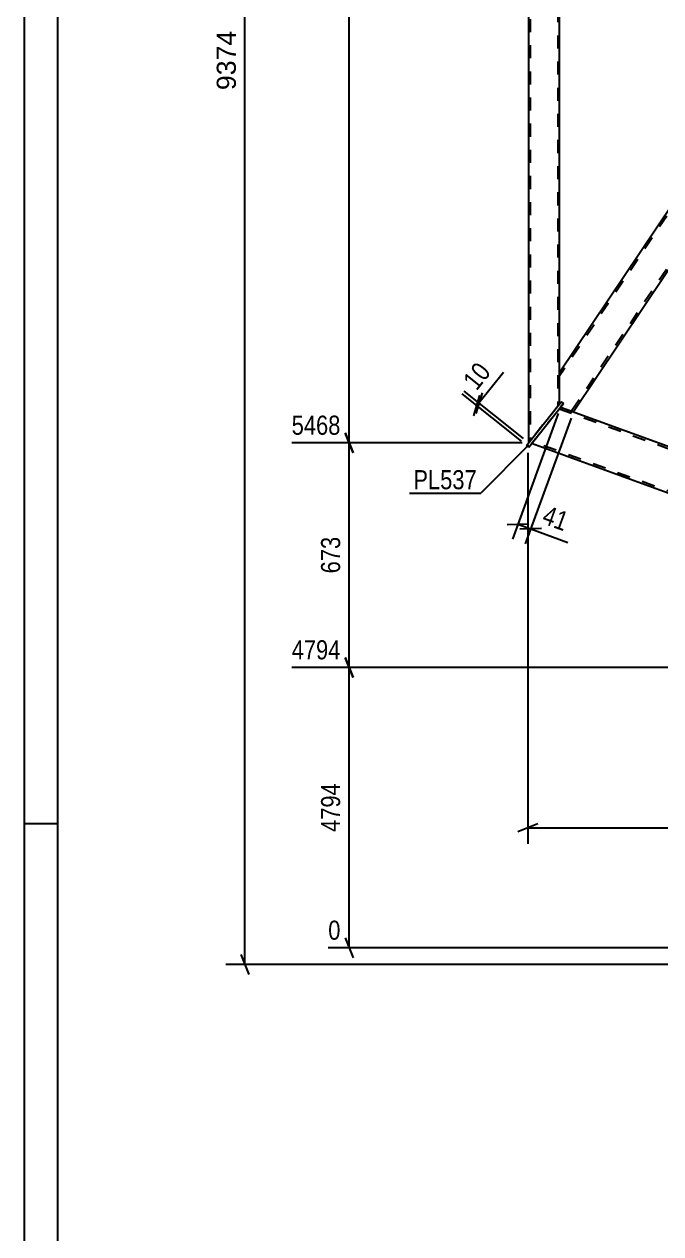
# Model space of a CAD drawing. Header units: millimetres. Extents: x 0 to 841, y 0 to 594.
# Drawn here: x 0 to 95.4, y 236.6 to 417.9 of the extents above; entities that cross this region are included whole.
import ezdxf

# ---------------------------------------------------------------- set-up
doc = ezdxf.new("R2010")
doc.units = ezdxf.units.MM
doc.linetypes.add('DXK_LINE_DOT2', pattern=[3.9198, 1.9599, -1.9599])
doc.styles.add('Arial', font='ARIAL.TTF', dxfattribs={"height": 0.2})
doc.styles.add('Arial Narrow', font='ARIALN.TTF', dxfattribs={"height": 0.2})

# ---------------------------------------------------------------- blocks, each defined once
blk = doc.blocks.new('Unknown-247104153-1133')
at = {"color": 5, "linetype": 'Continuous'}
for p, q in [((0, 594), (0, 0)), ((5, 589), (5, 5)), ((5, 298), (0, 298))]:
    blk.add_line(p, q, dxfattribs=at)
blk = doc.blocks.new('Part-247104153-5555 - 5542')
at = {"color": 2, "linetype": 'Continuous'}
for p, q in [((75.62, 355.15), (75.62, 528.73)), ((80.19, 514.06), (80.19, 365.6))]:
    blk.add_line(p, q, dxfattribs=at)
at = {"color": 7, "linetype": 'DXK_LINE_DOT2'}
for p, q in [((75.62, 528.73), (80.19, 521.74)), ((75.82, 528.42), (75.82, 355.4)), ((79.99, 522.05), (79.99, 360.63)), ((80.19, 521.74), (80.19, 514.06)), ((80.19, 365.6), (80.19, 360.88)), ((80.19, 360.88), (75.62, 355.15))]:
    blk.add_line(p, q, dxfattribs=at)
blk = doc.blocks.new('Part-247104153-5565 - 5542')
at = {"color": 2, "linetype": 'Continuous'}
for p, q in [((75.3, 354.76), (80.5, 361.27)), ((75.62, 354.51), (80.82, 361.02)), ((80.82, 361.02), (80.5, 361.27)), ((75.62, 354.51), (75.3, 354.76))]:
    blk.add_line(p, q, dxfattribs=at)
blk = doc.blocks.new('Part-247104153-5662 - 5542')
at = {"color": 7, "linetype": 'DXK_LINE_DOT2'}
for p, q in [((76.05, 355.05), (80.39, 360.49)), ((80.19, 360.24), (168.12, 328.18)), ((168.12, 321.8), (76.24, 355.29)), ((168.12, 328.5), (168.12, 321.48))]:
    blk.add_line(p, q, dxfattribs=at)
at = {"color": 2, "linetype": 'Continuous'}
for p, q in [((80.39, 360.49), (168.12, 328.5)), ((168.12, 321.48), (76.05, 355.05))]:
    blk.add_line(p, q, dxfattribs=at)
blk = doc.blocks.new('Part-247104153-5646 - 5542')
at = {"color": 2, "linetype": 'Continuous'}
for p, q in [((120.15, 425.27), (80.19, 365.6)), ((120.15, 425.27), (122.57, 419.9)), ((122.57, 419.9), (82.31, 359.78)), ((80.19, 365.6), (80.19, 360.88))]:
    blk.add_line(p, q, dxfattribs=at)
at = {"color": 7, "linetype": 'DXK_LINE_DOT2'}
for p, q in [((120.3, 424.95), (80.19, 365.06)), ((122.43, 420.22), (82.02, 359.89)), ((80.19, 360.88), (80.5, 361.27)), ((80.82, 361.02), (80.39, 360.49)), ((80.5, 361.27), (80.82, 361.02)), ((80.39, 360.49), (82.31, 359.78))]:
    blk.add_line(p, q, dxfattribs=at)
blk = doc.blocks.new('StraightDimension-247104153-14391 - 5542')
at = {"color": 7, "linetype": 'Continuous'}
for p, q in [((49.3, 527.23), (48.1, 530.23)), ((74.62, 528.73), (40.09, 528.73)), ((48.7, 355.15), (48.7, 528.73)), ((48.1, 356.65), (49.3, 353.65)), ((74.62, 355.15), (40.09, 355.15))]:
    blk.add_line(p, q, dxfattribs=at)
at = {"color": 0, "linetype": 'Continuous'}
blk.add_wipeout([(48, 529.33), (48, 533.53), (39.49, 533.53), (39.49, 529.33)], dxfattribs=at)
at = {"color": 0}
blk.add_wipeout([(47.95, 446.2), (43.75, 446.2), (43.75, 437.68), (47.95, 437.68)], dxfattribs=at)
at = {"color": 3, "linetype": 'Continuous', "style": 'Arial Narrow'}
blk.add_text('8939', height=2.863, dxfattribs=at).set_placement((40.09, 529.93))
at = {"color": 3, "style": 'Arial Narrow'}
blk.add_text('3472', height=2.863, rotation=90.0002, dxfattribs=at).set_placement((47.35, 438.28))
blk = doc.blocks.new('StraightDimension-247104153-14392 - 5542')
at = {"color": 7, "linetype": 'Continuous'}
for p, q in [((49.3, 353.65), (48.1, 356.65)), ((74.62, 355.15), (40.09, 355.15)), ((48.7, 321.48), (48.7, 355.15)), ((48.1, 322.98), (49.3, 319.98)), ((167.12, 321.48), (40.09, 321.48))]:
    blk.add_line(p, q, dxfattribs=at)
at = {"color": 0, "linetype": 'Continuous'}
blk.add_wipeout([(48, 355.75), (48, 359.95), (39.49, 359.95), (39.49, 355.75)], dxfattribs=at)
at = {"color": 0}
blk.add_wipeout([(47.95, 341.65), (43.75, 341.65), (43.75, 334.97), (47.95, 334.97)], dxfattribs=at)
at = {"color": 3, "linetype": 'Continuous', "style": 'Arial Narrow'}
blk.add_text('5468', height=2.863, dxfattribs=at).set_placement((40.09, 356.35))
at = {"color": 3, "style": 'Arial Narrow'}
blk.add_text('673', height=2.863, rotation=90.0002, dxfattribs=at).set_placement((47.35, 335.57))
blk = doc.blocks.new('StraightDimension-247104153-14123 - 5542')
at = {"color": 7, "linetype": 'Continuous'}
for p, q in [((74.84, 355.77), (65.93, 362.89)), ((74.52, 355.38), (65.62, 362.49)), ((67.38, 359.17), (68.31, 362.26)), ((68.62, 362.65), (67.69, 359.56)), ((67.84, 360.72), (68.16, 361.11))]:
    blk.add_line(p, q, dxfattribs=at)
at = {"color": 0}
blk.add_wipeout([(70.93, 365.78), (67.65, 368.4), (64.62, 364.61), (67.9, 361.99)], dxfattribs=at)
at = {"color": 7, "linetype": 'Continuous'}
blk.add_line((68.16, 361.11), (71.84, 365.72), dxfattribs=at)
blk.add_line((68.16, 361.11), (71.84, 365.72), dxfattribs=at)
at = {"color": 3, "style": 'Arial Narrow'}
blk.add_text('10', height=2.863, rotation=51.3943, dxfattribs=at).set_placement((67.8, 362.83))
blk = doc.blocks.new('StraightDimension-247104153-14234 - 5542')
at = {"color": 7, "linetype": 'Continuous'}
for p, q in [((80.05, 359.55), (73.17, 340.68)), ((81.97, 358.85), (75.09, 339.98)), ((72.38, 342.89), (75.61, 342.99)), ((73.99, 342.94), (75.92, 342.24)), ((77.53, 342.29), (74.3, 342.19))]:
    blk.add_line(p, q, dxfattribs=at)
at = {"color": 0}
blk.add_wipeout([(81.23, 341.1), (82.67, 345.05), (78.11, 346.71), (76.67, 342.76)], dxfattribs=at)
at = {"color": 7, "linetype": 'Continuous'}
blk.add_line((75.92, 342.24), (81.47, 340.22), dxfattribs=at)
blk.add_line((75.92, 342.24), (81.47, 340.22), dxfattribs=at)
at = {"color": 3, "style": 'Arial Narrow'}
blk.add_text('41', height=2.863, rotation=-20.0306, dxfattribs=at).set_placement((77.44, 343.12))
blk = doc.blocks.new('StraightDimension-247104153-14393 - 5542')
at = {"color": 7, "linetype": 'Continuous'}
for p, q in [((49.3, 319.98), (48.1, 322.98)), ((167.12, 321.48), (40.09, 321.48)), ((48.7, 279.45), (48.7, 321.48)), ((167.12, 279.45), (45.57, 279.45)), ((48.1, 280.95), (49.3, 277.95))]:
    blk.add_line(p, q, dxfattribs=at)
at = {"color": 0, "linetype": 'Continuous'}
for points in [[(48, 322.08), (48, 326.28), (39.49, 326.28), (39.49, 322.08)], [(48, 280.05), (48, 284.25), (44.97, 284.25), (44.97, 280.05)]]:
    blk.add_wipeout(points, dxfattribs=at)
at = {"color": 0}
blk.add_wipeout([(47.95, 304.72), (43.75, 304.72), (43.75, 296.21), (47.95, 296.21)], dxfattribs=at)
at = {"color": 3, "linetype": 'Continuous', "style": 'Arial Narrow'}
for s, height, p in [('4794', 2.863, (40.09, 322.68)), ('0', 2.86, (45.57, 280.65))]:
    blk.add_text(s, height=height, dxfattribs=at).set_placement(p)
at = {"color": 3, "style": 'Arial Narrow'}
blk.add_text('4794', height=2.863, rotation=90.0002, dxfattribs=at).set_placement((47.35, 296.81))
blk = doc.blocks.new('StraightDimension-247104153-23701 - 5542')
at = {"color": 7, "linetype": 'Continuous'}
for p, q in [((33.07, 276.95), (33.07, 547.95)), ((32.47, 278.45), (33.67, 275.45)), ((159.62, 276.95), (30.22, 276.95))]:
    blk.add_line(p, q, dxfattribs=at)
at = {"color": 0}
blk.add_wipeout([(32.32, 417.5), (28.12, 417.5), (28.12, 407.41), (32.32, 407.41)], dxfattribs=at)
at = {"color": 3, "style": 'Arial'}
blk.add_text('9374', height=2.865, rotation=90.0002, dxfattribs=at).set_placement((31.72, 408.01))
blk = doc.blocks.new('StraightDimension-247104153-36149 - 5542')
at = {"color": 7, "linetype": 'Continuous'}
for p, q in [((75.46, 353.63), (75.46, 295.04)), ((168.12, 320.48), (168.12, 295.04)), ((76.96, 298.04), (73.96, 296.84)), ((75.46, 297.44), (168.12, 297.44)), ((166.62, 296.84), (169.62, 298.04))]:
    blk.add_line(p, q, dxfattribs=at)
at = {"color": 0}
blk.add_wipeout([(126.84, 298.19), (126.84, 302.39), (116.74, 302.39), (116.74, 298.19)], dxfattribs=at)
at = {"color": 3, "style": 'Arial'}
blk.add_text('1853', height=2.865, dxfattribs=at).set_placement((117.34, 298.79))
blk = doc.blocks.new('Mark-247104153-5561 - 5542')
at = {"color": 0}
blk.add_wipeout([(67.83, 348.18), (67.83, 351.18), (58.33, 351.18), (58.33, 348.18)], dxfattribs=at)
blk.add_wipeout([(67.83, 348.18), (67.83, 351.18), (58.33, 351.18), (58.33, 348.18)], dxfattribs=at)
at = {"color": 30, "linetype": 'Continuous'}
for p in [(75.58, 354.79), (57.73, 347.58)]:
    blk.add_line(p, (68.43, 347.58), dxfattribs=at)
at = {"color": 3, "style": 'Arial Narrow'}
blk.add_text('PL537', height=2.863, dxfattribs=at).set_placement((58.33, 348.18))

msp = doc.modelspace()

# ---------------------------------------------------------------- block references
for name in ['Unknown-247104153-1133', 'Part-247104153-5555 - 5542', 'Part-247104153-5646 - 5542', 'Part-247104153-5565 - 5542', 'Part-247104153-5662 - 5542']:
    msp.add_blockref(name, (0, 0))

# ---------------------------------------------------------------- next in the draw order: block references
msp.add_blockref('StraightDimension-247104153-14391 - 5542', (0, 0))

# ---------------------------------------------------------------- next in the draw order: block references
msp.add_blockref('StraightDimension-247104153-14392 - 5542', (0, 0))

# ---------------------------------------------------------------- next in the draw order: block references
for name in ['StraightDimension-247104153-14123 - 5542', 'StraightDimension-247104153-14393 - 5542']:
    msp.add_blockref(name, (0, 0))

# ---------------------------------------------------------------- next in the draw order: block references
msp.add_blockref('StraightDimension-247104153-14234 - 5542', (0, 0))

# ---------------------------------------------------------------- next in the draw order: block references
msp.add_blockref('StraightDimension-247104153-23701 - 5542', (0, 0))

# ---------------------------------------------------------------- next in the draw order: block references
msp.add_blockref('StraightDimension-247104153-36149 - 5542', (0, 0))

# ---------------------------------------------------------------- next in the draw order: block references
msp.add_blockref('Mark-247104153-5561 - 5542', (0, 0))

doc.saveas('drawing.dxf')
